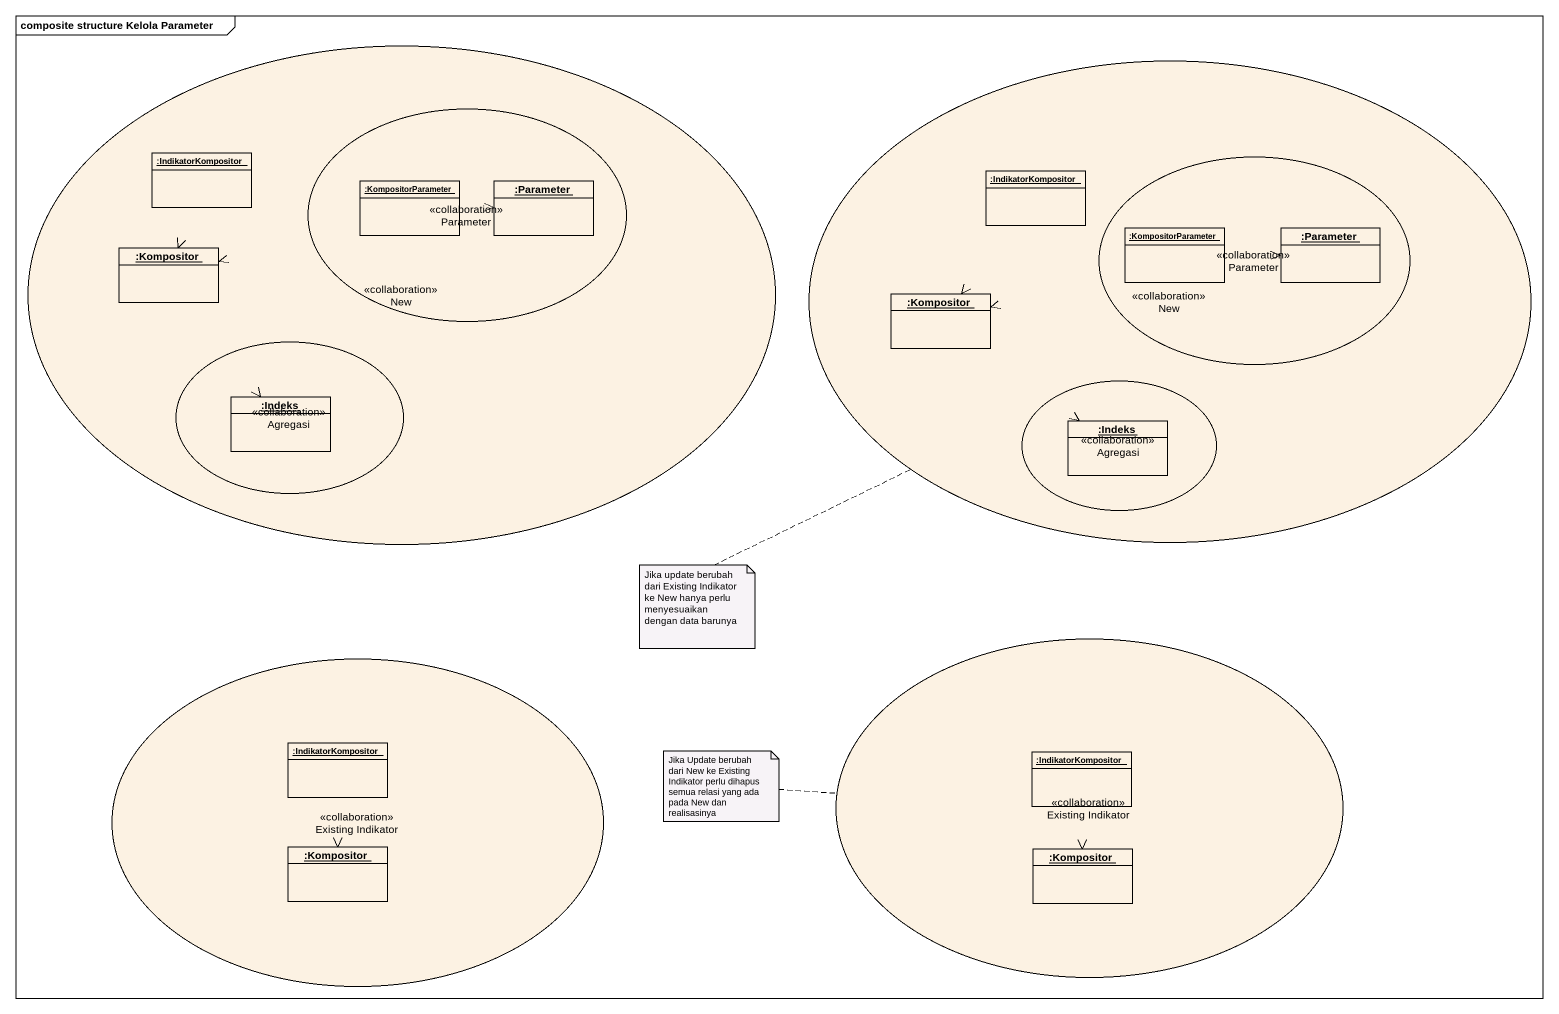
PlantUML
@startuml
mainframe composite structure Kelola Parameter
allowmixing
hide circle
hide empty members
usecase New <<collaboration>>
usecase "New" as New_2 <<collaboration>>
usecase Parameter <<collaboration>>
object ":IndikatorKompositor" as IndikatorKompositor
usecase "Parameter" as Parameter_2 <<collaboration>>
object ":KompositorParameter" as KompositorParameter
object ":Parameter" as Parameter_3
object ":IndikatorKompositor" as IndikatorKompositor_2
object ":Kompositor" as Kompositor
object ":KompositorParameter" as KompositorParameter_2
object ":Parameter" as Parameter_4
object ":Kompositor" as Kompositor_2
usecase Agregasi <<collaboration>>
usecase "Agregasi" as Agregasi_2 <<collaboration>>
object ":Indeks" as Indeks
object ":Indeks" as Indeks_2
usecase "Existing Indikator" as Existing_Indikator <<collaboration>>
usecase "Existing Indikator" as Existing_Indikator_2 <<collaboration>>
object ":IndikatorKompositor" as IndikatorKompositor_3
object ":IndikatorKompositor" as IndikatorKompositor_4
object ":Kompositor" as Kompositor_3
object ":Kompositor" as Kompositor_4
IndikatorKompositor ..> Kompositor
KompositorParameter .right.> Parameter_3
KompositorParameter .left.> Kompositor
IndikatorKompositor_2 ..> Kompositor_2
Kompositor ..> Indeks
KompositorParameter_2 .right.> Parameter_4
KompositorParameter_2 .left.> Kompositor_2
Kompositor_2 ..> Indeks_2
IndikatorKompositor_3 ..> Kompositor_3
IndikatorKompositor_4 ..> Kompositor_4
note bottom of New_2 : Jika update berubah dari Existing Indikator ke New hanya perlu menyesuaikan dengan data barunya
note left of Existing_Indikator : Jika Update berubah dari New ke Existing Indikator perlu dihapus semua relasi yang ada pada New dan realisasinya
@enduml
